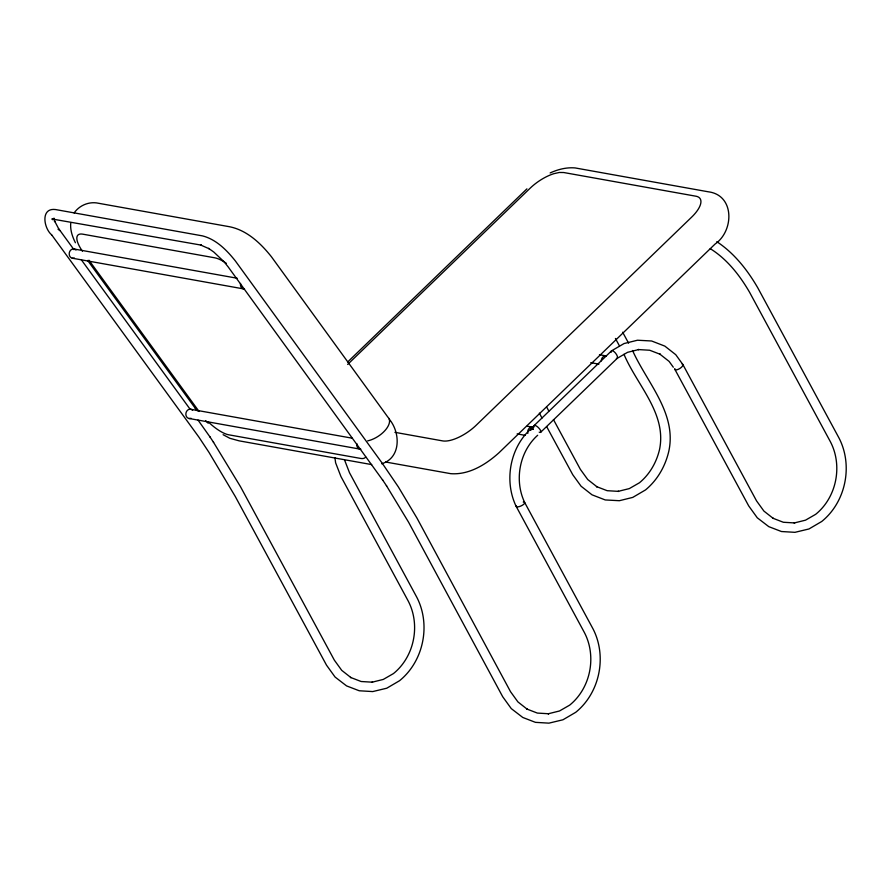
<?xml version="1.0" encoding="UTF-8"?>
<svg xmlns="http://www.w3.org/2000/svg" width="891" height="891" viewBox="0 0 891 891"><rect width="100%" height="100%" fill="white"/><g stroke="black" fill="none" stroke-linecap="round" stroke-linejoin="round"><path stroke-width="1.34" d="M70.812 222.561C69.932 229.533 72.305 236.583 75.412 242.742M53.872 219.331L53.95 218.239L54.663 221.67L54.451 220.734L59.652 230.602L58.717 229.221M74.131 212.938C79.099 205.832 87.763 201.834 96.44 202.892L229.466 226.726C246.907 230.179 260.74 243.288 271.443 256.786L387.83 417.077A18.934 9.567 -33.2 0 1 389.523 421.822A18.678 9.445 -33.2 0 1 371.915 439.564A18.934 9.567 -33.2 0 1 367.671 440.856M530.735 428.994C509.852 447.917 503.983 481.051 516.145 506.333L584.463 632.677C596.87 656.522 590.633 688.186 569.65 705.149L559.492 710.985L548.121 713.802L548.756 713.758L537.351 713.078L526.648 708.958L527.216 709.214L517.927 701.919L510.554 691.728L416.955 518.061L398.355 486.92L381.894 462.763L235.358 260.94C226.793 250.182 216.257 239.445 202.547 235.892L55.487 209.541C40.229 207.603 43.793 228.475 51.734 234.912M537.685 435.254C519.33 451.637 514.085 480.561 524.743 502.613L593.061 628.957C607.205 656.455 599.821 692.808 575.731 712.299L562.956 719.783L548.945 723.147L535.446 722.345L522.783 717.467L511.289 708.623L502.691 696.717L408.624 522.282L386.404 485.617M347.791 361.869L526.915 188.859M347.657 364.441L530.089 188.246A28.133 11.36 -34.7 0 1 553.879 173.678L559.314 172.475L563.769 172.531L695.916 196.209A28.133 11.349 -34.7 0 1 691.594 217.192L476.284 425.152A28.133 11.383 -34.8 0 1 442.582 440.889L394.913 432.324M534.054 425.653L611.349 351.009M540.792 432.146L617.363 358.193M53.304 218.963L52.38 219.665L54.073 218.451M611.727 350.72L624.09 343.536L637.466 340.228L651.599 340.986L664.831 346.109L675.757 354.696L682.673 364.263M616.973 358.472L627.542 352.335L638.914 349.517L638.29 349.562L649.695 350.241L660.387 354.362L659.819 354.106L669.108 361.401L673.318 367.226M550.159 172.943C557.955 169.39 566.498 167.185 575.129 167.931L708.189 191.777C734.919 195.018 734.073 230.981 715.139 243.989L498.993 452.751C485.885 464.534 469.078 475.037 450.768 473.678L385.591 462.006M381.671 463.777C401.228 457.918 400.527 432.469 389.233 419.138M53.015 218.852L51.878 218.952L201.466 245.17L200.486 244.958L209.151 248.745L208.605 248.377L213.807 252.053L223.908 261.609L228.163 266.888L382.718 480.138M74.153 249.023L237.151 278.226M72.26 258.201L243.477 288.884M599.465 354.718L606.259 355.943A4.689 3.976 -79.8 0 0 601.314 360.9M590.766 362.67L598.93 364.141M527.194 426.199L532.64 427.179M517.136 433.906L525.3 435.376M190.808 409.281L352.112 438.172M188.914 418.458L359.786 449.075M371.703 464.601L239.133 440.845L229.833 438.283L223.106 434.697M196.933 410.562L87.652 260.45M716.81 241.684C734.217 253.155 747.493 270.04 757.851 287.949L839.066 438.138C853.21 465.637 845.826 501.989 821.736 521.48L808.961 528.964L794.95 532.328L781.452 531.526L768.788 526.648L757.283 517.805L748.696 505.899L674.81 369.253M710.216 248.645C727.112 259.136 739.753 275.341 749.621 292.348L830.457 441.858C842.864 465.715 836.638 497.367 815.655 514.33L805.497 520.177L794.126 522.984L794.761 522.939L783.345 522.26L772.653 518.139L773.221 518.395L763.932 511.1L756.559 500.909L682.94 364.653M205.609 420.597L208.182 423.236M88.944 260.194L199.027 411.43L196.655 410.105A18.756 9.678 -32.8 0 1 195.252 408.011M58.026 229.277A4.689 1.916 -36 0 1 59.285 229.499L73.975 249.68M81.326 259.771L189.883 408.902M198.047 420.106L210.087 437.091M51.923 235.202L198.849 437.047L209.029 452.439L235.324 496.577L326.496 665.143L335.083 677.049L346.577 685.903L359.24 690.77L372.739 691.572L386.75 688.22L399.524 680.735C423.626 661.233 431.01 624.881 416.865 597.382L349.539 472.809L344.761 460.513M382.451 479.726L386.672 486.018M213.339 442.014L240.481 486.664L334.359 660.164L341.732 670.355L351.021 677.65L350.453 677.394L361.156 681.515L372.561 682.194L371.926 682.239L383.308 679.421L393.454 673.574C414.438 656.622 420.663 624.959 408.256 601.102L340.941 476.529L335.617 462.808L334.927 457.707M209.808 436.668L213.617 442.437M622.653 332.209L628.589 343.18M632.543 350.497C646.899 382.562 677.06 413.357 668.796 451.303C665.287 466.294 657.458 480.049 645.529 489.916L632.755 497.401L619.368 500.709L605.245 499.951L592.014 494.817L581.088 486.23L572.757 474.725L546.651 426.6M615.425 338.457L619.379 345.764M623.978 354.284C636.798 384.923 666.913 413.457 659.563 449.387C656.533 462.351 649.762 474.235 639.46 482.766L629.302 488.602L617.931 491.42L618.566 491.375L607.161 490.696L596.458 486.575L597.026 486.831L587.737 479.536L580.364 469.345L553.456 419.572M546.829 407.332L548.811 411.007M539.356 413.146L542.006 418.035M524.509 502.279A4.689 1.582 -24.8 0 1 520.79 506.055A4.689 1.582 -24.8 0 1 516.201 505.854M523.251 502.045A4.689 1.582 -24.8 0 1 523.997 502.079M530.758 430.097A4.689 1.57 44.9 0 1 531.626 428.738L531.782 428.582A4.689 1.57 44.9 0 0 530.925 429.93M534.065 426.778A4.689 1.593 45.4 0 1 536.215 425.92A4.689 1.593 45.4 0 1 540.57 430.509A4.689 1.593 45.4 0 1 539.189 432.168M611.204 352.268A4.7 1.838 52.8 0 1 615.458 353.036A4.7 1.838 52.8 0 1 616.405 358.483M682.15 364.051A4.689 1.815 -32.1 0 1 679.889 368.462A4.689 1.815 -32.1 0 1 674.821 368.696M527.851 433.338A4.689 3.976 -79.8 0 1 529.187 428.315A4.689 3.976 -79.8 0 1 533.609 427.557M244.513 288.94A4.689 3.976 -79.8 0 1 240.537 283.449M75.969 250.059A4.689 3.976 -79.8 0 0 71.124 249.77L70.311 250.583A4.689 3.976 -79.8 0 0 69.788 256.263A4.689 3.976 -79.8 0 0 74.332 258.011M360.822 449.131A4.689 3.976 -79.8 0 1 356.845 443.64M192.623 410.317A4.689 3.976 -79.8 0 0 187.789 410.027L186.976 410.84A4.689 3.976 -79.8 0 0 186.442 416.52A4.689 3.976 -79.8 0 0 190.986 418.269M82.429 251.229A28.133 9.422 44.8 0 1 82.763 234.166L214.865 257.833A28.133 9.422 44.8 0 1 226.37 263.346M208.639 422.245A28.055 9.4 44.8 0 0 228.82 434.819L360.499 458.408A27.421 9.188 44.8 0 0 365.689 456.983M532.506 428.805L533.341 429.262L532.506 428.805"/></g></svg>
